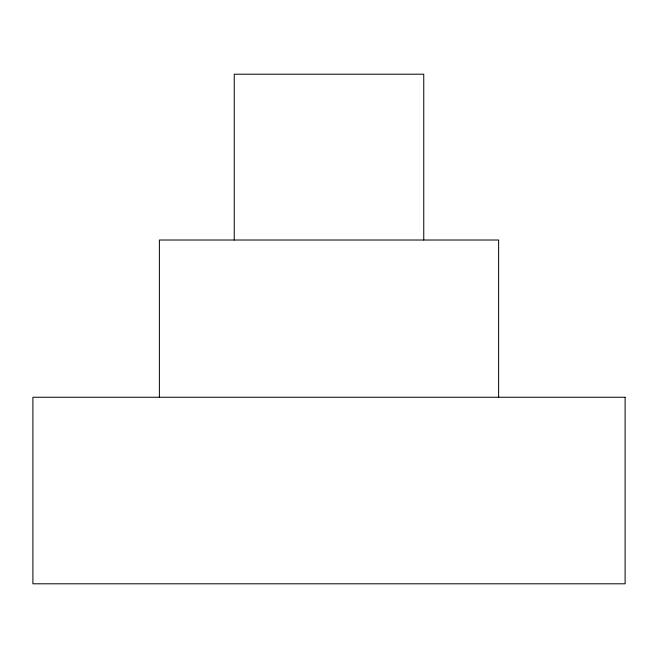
<?xml version="1.0" encoding="UTF-8"?>
<svg xmlns="http://www.w3.org/2000/svg" width="658" height="658" viewBox="0 0 658 658"><rect width="100%" height="100%" fill="white"/><g stroke="black" fill="none" stroke-linecap="round" stroke-linejoin="round"><path stroke-width="0.99" d="M498.624 397.251L498.624 240.022L159.376 240.022L159.376 397.251M423.752 240.022L423.752 74.206L234.248 74.206L234.248 240.022M625.1 397.251L32.9 397.251L32.9 583.794L625.1 583.794L625.1 397.251"/></g></svg>
